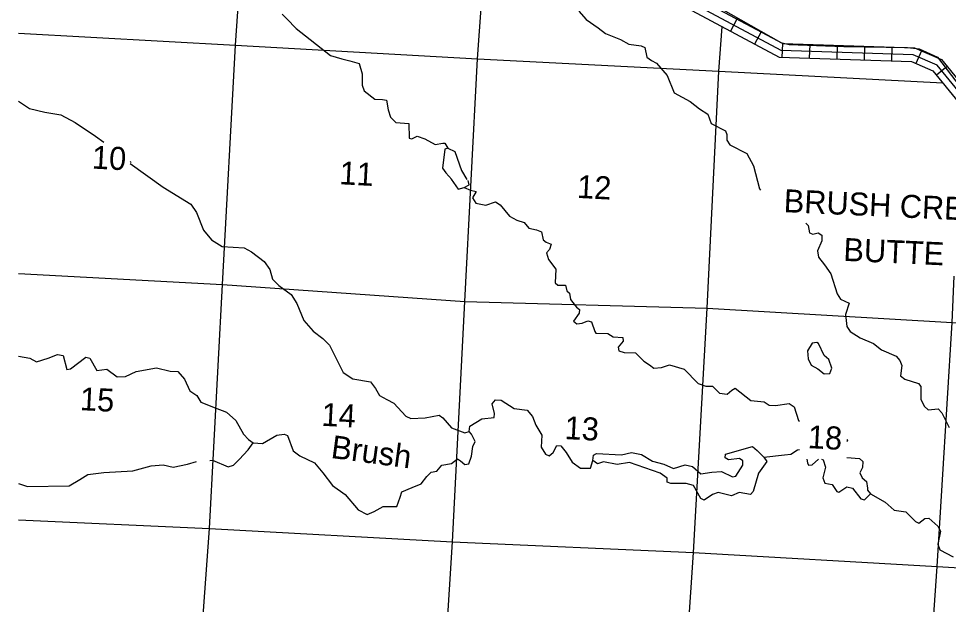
# Model space of a CAD drawing. Extents: x 207145 to 882112, y 15644499 to 16934720.
# Drawn here: x 768170 to 788402, y 16791673 to 16804416 of the extents above; entities that cross this region are included whole.
import ezdxf

# ---------------------------------------------------------------- set-up
doc = ezdxf.new("R2010")
doc.units = 0
for name, color, linetype in [('L13', 7, 'Continuous'), ('L14', 7, 'Continuous'), ('L19', 7, 'Continuous'), ('L3', 7, 'Continuous'), ('L4', 7, 'Continuous'), ('L8', 7, 'Continuous')]:
    doc.layers.add(name, color=color, linetype=linetype)

msp = doc.modelspace()

# ---------------------------------------------------------------- linework, layer by layer
at = {"layer": 'L13'}
for points in [[(772326, 16793324), (772608, 16798632), (772886, 16803838), (773190, 16808142)], [(777275, 16787734), (777608, 16793036), (777879, 16798259), (778152, 16803542), (778382, 16806659)], [(781972, 16776994), (782257, 16782278), (782502, 16787495), (782852, 16792799), (783152, 16798114), (783410, 16803271), (783477, 16804240)], [(768170, 16804096), (772886, 16803838), (778152, 16803542), (783410, 16803271), (788278, 16803020)], [(768170, 16798874), (772608, 16798632), (777879, 16798259), (783152, 16798114), (788484, 16797805), (793196, 16797502)], [(787186, 16776691), (787498, 16781992), (787796, 16787256), (788159, 16792500), (788484, 16797805), (788524, 16798810)], [(768170, 16793512), (772326, 16793324)], [(771515, 16777517), (771798, 16782792), (771936, 16788056), (772326, 16793324)], [(772326, 16793324), (777608, 16793036), (782852, 16792799), (788159, 16792500), (793126, 16792205)]]:
    msp.add_lwpolyline(points, dxfattribs=at)
at = {"layer": 'L3'}
for points in [[(780360, 16804576), (780517, 16804400), (780783, 16804218), (780943, 16804092), (781270, 16803965), (781449, 16803863), (781714, 16803823), (781796, 16803785), (781842, 16803574), (781939, 16803502), (782053, 16803445), (782280, 16803182), (782435, 16802805), (782784, 16802610), (782984, 16802457), (783170, 16802338), (783242, 16802133), (783551, 16801974), (783580, 16801897), (783582, 16801772), (783643, 16801668), (784017, 16801480), (784161, 16801213), (784292, 16800712), (784315, 16800683)], [(773902, 16804516), (774005, 16804410), (774211, 16804198), (774956, 16803613), (775202, 16803541), (775376, 16803498), (775581, 16803436), (775644, 16803216), (775647, 16802965), (775690, 16802845), (775923, 16802665), (776090, 16802656), (776173, 16802643), (776211, 16802432), (776261, 16802270), (776380, 16802155), (776662, 16802131), (776670, 16801813), (776728, 16801801), (776840, 16801862), (777012, 16801802), (777231, 16801681), (777400, 16801705), (777441, 16801703), (777511, 16801599)], [(768170, 16802621), (768404, 16802464), (768742, 16802378), (769090, 16802325), (769399, 16802158), (769842, 16801857), (770023, 16801730)], [(777511, 16801599), (777443, 16801577), (777395, 16801162), (777464, 16801058), (777598, 16800917)], [(777511, 16801599), (777665, 16801523), (777810, 16801114), (777924, 16800915)], [(770595, 16801307), (770621, 16801287)], [(770595, 16801267), (771319, 16800746), (771918, 16800378), (772041, 16800196), (772195, 16799811), (772368, 16799601), (772602, 16799462), (773077, 16799428), (773240, 16799343), (773512, 16799136), (773636, 16798962), (773692, 16798750), (773834, 16798608), (774099, 16798418), (774222, 16798219), (774377, 16797851), (774581, 16797614), (774790, 16797460), (774932, 16797310), (775234, 16796716), (775444, 16796579), (775825, 16796516), (775934, 16796368), (776026, 16796221), (776179, 16796129), (776334, 16796053), (776594, 16795771), (776708, 16795715), (777018, 16795731), (777323, 16795789), (777403, 16795735), (777592, 16795515), (777878, 16795407), (777972, 16795435)], [(777583, 16800925), (777738, 16800707), (777865, 16800742)], [(777865, 16800742), (777977, 16800803), (777949, 16800896)], [(777865, 16800742), (778004, 16800684), (778128, 16800652), (778045, 16800515), (778122, 16800402), (778337, 16800356), (778550, 16800428), (778647, 16800364), (778851, 16800119), (779013, 16800034), (779169, 16799984), (779271, 16799861), (779436, 16799819), (779551, 16799779), (779583, 16799601), (779647, 16799556), (779761, 16799508), (779722, 16799393), (779659, 16799321), (779701, 16799177), (779857, 16798968), (779848, 16798667), (779904, 16798614), (780072, 16798621), (780098, 16798494), (780154, 16798441), (780180, 16798306), (780312, 16798140), (780376, 16798086), (780364, 16798011), (780245, 16797834), (780318, 16797780), (780435, 16797790), (780555, 16797842), (780638, 16797821), (780709, 16797608), (780732, 16797573), (780991, 16797567), (781104, 16797494), (781321, 16797482), (781325, 16797398), (781217, 16797270), (781229, 16797186), (781345, 16797154), (781595, 16797149), (781777, 16796963), (781898, 16796881), (781994, 16796809), (782162, 16796825), (782333, 16796882), (782654, 16796789), (782954, 16796480), (783126, 16796420), (783269, 16796420), (783419, 16796270), (783585, 16796244), (783690, 16796330), (783759, 16796376), (784104, 16796107), (784395, 16796082), (784500, 16796009), (784641, 16796001), (784936, 16796044), (785049, 16795970), (785142, 16795673), (785165, 16795662)], [(785299, 16799968), (785352, 16799916), (785377, 16799756), (785450, 16799727), (785569, 16799754), (785650, 16799708), (785651, 16799582), (785555, 16799362), (785573, 16799227), (785706, 16799061), (785845, 16798861), (785980, 16798427), (786057, 16798314), (786245, 16798228), (786164, 16797982), (786192, 16797721), (786261, 16797609), (786479, 16797471), (786773, 16797346), (786949, 16797211), (787268, 16797076), (787346, 16796980), (787390, 16796869), (787361, 16796645), (787457, 16796572), (787753, 16796481), (787799, 16796411), (787801, 16796135), (787876, 16795989), (787964, 16795909), (788182, 16795930), (788261, 16795842), (788419, 16795524)], [(785436, 16797354), (785335, 16797192), (785350, 16797016), (785417, 16796878), (785563, 16796795)], [(785800, 16796999), (785697, 16797088), (785577, 16797346), (785537, 16797373), (785436, 16797354)], [(768170, 16797072), (768412, 16797028), (768559, 16796953), (768814, 16797031), (769019, 16797111), (769143, 16797088), (769218, 16796783), (769302, 16796795), (769634, 16797052), (769717, 16797031), (769869, 16796763), (770088, 16796793), (770313, 16796622), (770497, 16796628), (770729, 16796741), (771168, 16796817), (771465, 16796750), (771632, 16796741), (771782, 16796573), (771893, 16796316), (772046, 16796216), (772138, 16796069), (772449, 16795951), (772695, 16795854), (772894, 16795676), (773061, 16795374), (773172, 16795259), (773276, 16795186)], [(785563, 16796795), (785699, 16796687), (785825, 16796696), (785865, 16796811), (785800, 16796999)], [(777972, 16795435), (777987, 16795552), (778246, 16795713), (778515, 16795740), (778528, 16795823), (778473, 16796035), (778545, 16796123), (778670, 16796116), (778953, 16795933), (779235, 16795900), (779353, 16795760), (779426, 16795572), (779556, 16795356), (779542, 16795097), (779633, 16794942), (779715, 16794904), (779802, 16794974), (779878, 16795129), (779969, 16795124), (780087, 16794975), (780217, 16794767), (780394, 16794640), (780611, 16794637), (780662, 16794801)], [(773276, 16795186), (773476, 16795175), (773787, 16795358), (773947, 16795375), (774021, 16795346), (774144, 16795013), (774289, 16794904), (774607, 16794753), (774787, 16794534), (774997, 16794263), (775279, 16794063), (775561, 16793730), (775756, 16793627), (775910, 16793694), (776100, 16793800), (776401, 16793800), (776471, 16794006), (776511, 16794120), (776734, 16794217), (776931, 16794298), (777056, 16794458), (777145, 16794553), (777272, 16794571), (777379, 16794699), (777590, 16794738), (777721, 16794839), (777786, 16794794), (777882, 16794713), (777966, 16794733), (778026, 16794897), (778054, 16795105), (778102, 16795219), (778027, 16795374), (777972, 16795435)], [(772328, 16794806), (772386, 16794809), (772729, 16794665), (772848, 16794700), (772972, 16794827), (773167, 16795033), (773276, 16795186)], [(780662, 16794801), (780677, 16794917), (780746, 16794955), (781288, 16794925), (781508, 16794980), (781723, 16794935), (781966, 16794787), (782213, 16794723), (782417, 16794628), (782672, 16794706), (782837, 16794672), (783012, 16794512), (783256, 16794548), (783466, 16794562), (783702, 16794448), (783778, 16794461), (783926, 16794704), (783931, 16794795), (783858, 16794849), (783614, 16794821), (783541, 16794859), (783554, 16794942), (784140, 16795110), (784244, 16795020), (784387, 16794879)], [(786195, 16795258), (786204, 16795237), (786195, 16795213)], [(784387, 16794879), (784448, 16794783), (784267, 16794526), (784153, 16794131), (784099, 16794067), (783851, 16794106), (783679, 16794032), (783391, 16794106), (783271, 16794063), (783089, 16793939), (783016, 16793977), (782856, 16794261)], [(784387, 16794879), (784833, 16794929), (784975, 16794938), (785115, 16795039), (785165, 16795046)], [(786195, 16794869), (786467, 16794847), (786538, 16794784), (786531, 16794651), (786475, 16794537), (786527, 16794425), (786623, 16794345), (786640, 16794202), (786638, 16794160), (786708, 16794081)], [(768170, 16794303), (768366, 16794238), (769270, 16794255), (769503, 16794392), (769677, 16794500), (770022, 16794539), (770659, 16794579), (771058, 16794691), (771319, 16794710), (771533, 16794656), (771846, 16794722), (772044, 16794783)], [(782856, 16794261), (782699, 16794303), (782365, 16794305), (782283, 16794335), (782279, 16794419), (782127, 16794528), (781462, 16794757), (781192, 16794713), (780895, 16794772), (780767, 16794728), (780662, 16794801)], [(785321, 16794834), (785333, 16794751), (785355, 16794699), (785439, 16794711), (785576, 16794834)], [(785639, 16794834), (785679, 16794815), (785729, 16794662), (785666, 16794423), (785710, 16794312), (785875, 16794278), (785975, 16794130), (786016, 16794111), (786190, 16794227), (786314, 16794203), (786493, 16793967), (786576, 16793946), (786708, 16794081)], [(786708, 16794081), (787024, 16793896), (787224, 16793726), (787472, 16793687), (787615, 16793546), (787686, 16793475), (787760, 16793437), (787891, 16793539), (787975, 16793551), (788174, 16793372), (788227, 16793269), (788169, 16792980), (788212, 16792860), (788505, 16792710)]]:
    msp.add_lwpolyline(points, dxfattribs=at)
at = {"layer": 'L8'}
for p, q in [((783800, 16804407), (783659, 16804144)), ((784326, 16804125), (784185, 16803862)), ((784789, 16803872), (784779, 16803573)), ((785385, 16803852), (785375, 16803554)), ((785981, 16803833), (785972, 16803535)), ((786578, 16803814), (786568, 16803516)), ((787174, 16803795), (787164, 16803496)), ((787814, 16803715), (787696, 16803441)), ((788373, 16803376), (788142, 16803187))]:
    msp.add_line(p, q, dxfattribs=at)
for points in [[(790507, 16800529), (788157, 16803405), (787632, 16803631), (784760, 16803723), (781839, 16805288), (779883, 16806777), (779191, 16806923), (778309, 16806806), (777884, 16806789), (777387, 16806904), (776758, 16807181), (776221, 16807296), (775413, 16807346), (774807, 16807381), (774496, 16807399), (774377, 16807427), (773714, 16807930), (773296, 16808250), (772798, 16808828)], [(772919, 16808918), (773400, 16808360), (773804, 16808049), (774442, 16807566), (774518, 16807548), (774815, 16807531), (775422, 16807496), (776241, 16807445), (776804, 16807324), (777435, 16807047), (777898, 16806940), (778297, 16806956), (779197, 16807075), (779947, 16806917), (781921, 16805415), (784800, 16803872), (787665, 16803780), (788250, 16803528), (790614, 16800634)], [(772668, 16808749), (773192, 16808141), (773623, 16807810), (774312, 16807288), (774475, 16807250), (774798, 16807231), (775404, 16807197), (776200, 16807147), (776711, 16807037), (777340, 16806761), (777870, 16806638), (778322, 16806656), (779186, 16806771), (779819, 16806638), (781758, 16805162), (784720, 16803574), (787599, 16803482), (788064, 16803281), (790399, 16800423)], [(778411, 16807052), (779409, 16807029), (779813, 16806923), (780204, 16806735), (781325, 16805845), (784753, 16803899), (784935, 16803855), (786127, 16803806), (787514, 16803787), (787763, 16803757), (788163, 16803576), (788981, 16802502)]]:
    msp.add_lwpolyline(points, dxfattribs=at)

# ---------------------------------------------------------------- texts
at = {"layer": 'L14'}
for s, p in [('10', (769756, 16801155)), ('11', (775142, 16800814)), ('12', (780312, 16800517)), ('15', (769496, 16795900)), ('14', (774752, 16795560)), ('13', (780041, 16795271)), ('18', (785334, 16795074))]:
    msp.add_text(s, height=500, rotation=356.9671, dxfattribs=at).set_placement(p)
at = {"layer": 'L19'}
for s, height, p in [('BRUSH CREEK', 499.99, (784811, 16800207)), ('BUTTE', 500, (786109, 16799147))]:
    msp.add_text(s, height=height, rotation=357.4134, dxfattribs=at).set_placement(p)
at = {"layer": 'L4'}
msp.add_text('Brush', height=500, rotation=352.4028, dxfattribs=at).set_placement((774950, 16794861))

doc.saveas('drawing.dxf')
